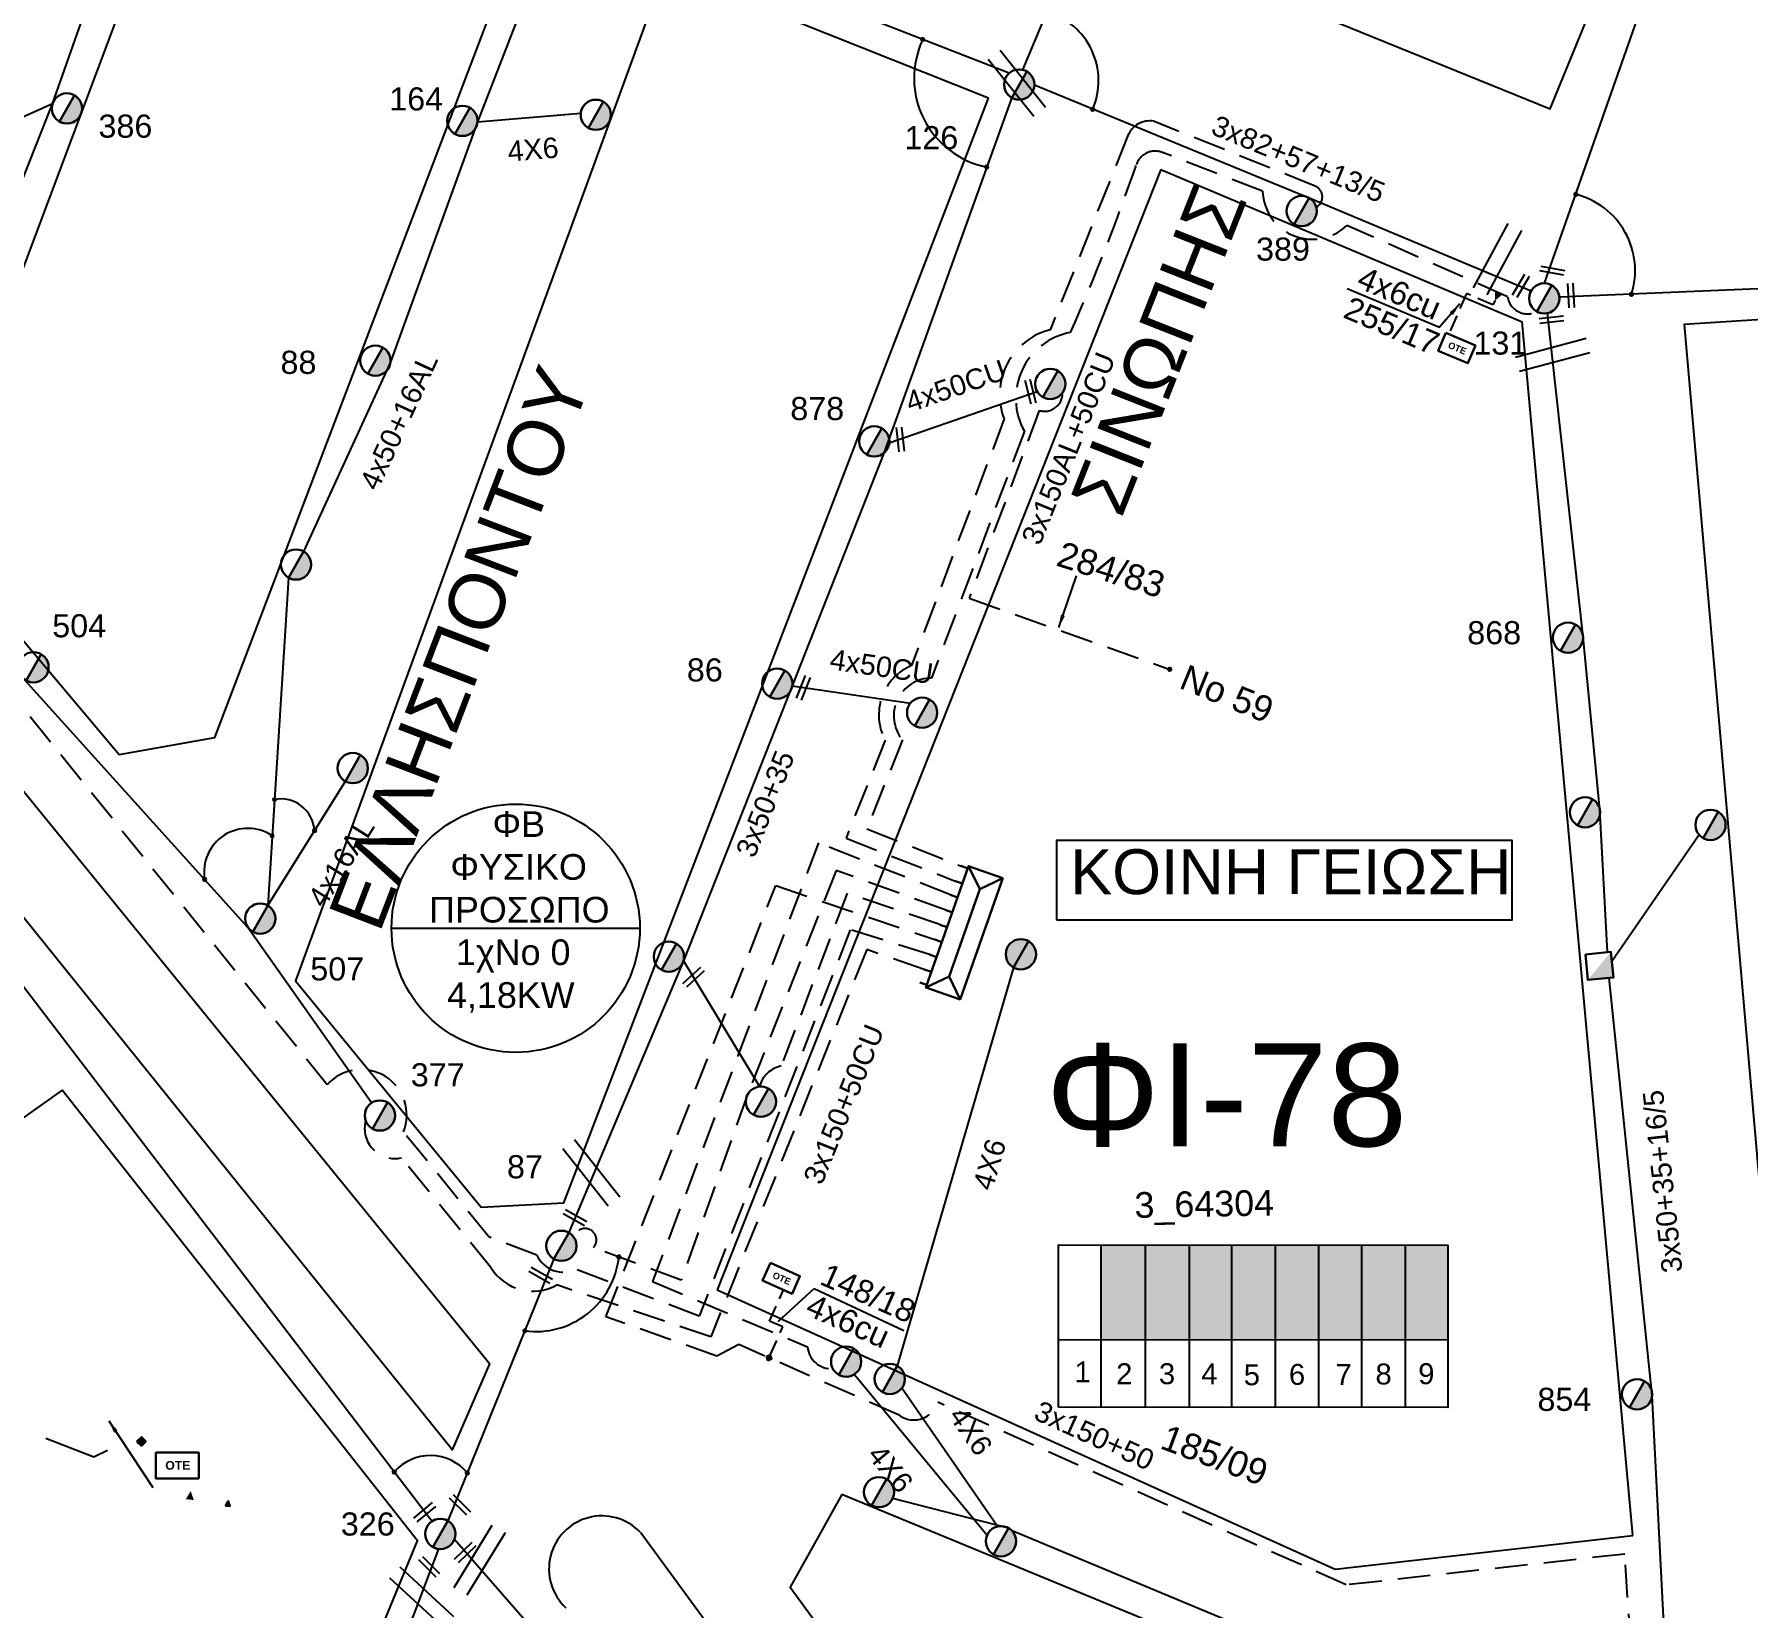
# Model space of a CAD drawing. Header units: millimetres. Extents: x 1421 to 7547, y 822 to 1863.
# Drawn here: x 7289 to 7422.4, y 1641.4 to 1764 of the extents above; entities that cross this region are included whole.
import ezdxf
from ezdxf.enums import TextEntityAlignment as Align

# ---------------------------------------------------------------- set-up
doc = ezdxf.new("R2010")
doc.units = ezdxf.units.MM
doc.linetypes.add('DASHED', pattern=[19.05, 12.7, -6.35])
doc.layers.get('0').update_dxf_attribs({"lineweight": 30})
for name, color, linetype, lineweight in [('3x50+35+16_5', 7, 'Continuous', 30), ('3x82+57+13_5', 7, 'Continuous', 30), ('3x82+57+16_5', 7, 'Continuous', 30), ('4x50+13_5', 7, 'Continuous', 30), ('4x50CU', 7, 'Continuous', 30), ('Pillar OTE', 7, 'Continuous', 30), ('TEXT_ΚΑΛΩΔΙΩΝ', 7, 'Continuous', 30), ('Άγνωστο εναέριο καλώδιο', 7, 'Continuous', 30), ('Γυμνά εναέρια ΧΤ (3Φ)   4x16AL', 7, 'Continuous', 30), ('Γυμνά εναέρια ΧΤ και ΦΟΠ (3Φ)   4x50+16AL', 7, 'Continuous', 30), ('Επιγραφές - Σχήματα', 7, 'Continuous', 30), ('Καλωδια Χ.Τ. 3x50+35', 7, 'Continuous', 30), ('Καλώδια ΧΤ   3x150+50CU', 7, 'DASHED', 30), ('Καλώδια ΧΤ   3x150AL+50CU', 7, 'DASHED', 30), ('Μηχανική τομή', 7, 'Continuous', 30), ('Στύλος Ξύλινος', 7, 'Continuous', 30), ('Στύλος Ξύλινος @ 1', 7, 'Continuous', 30), ('Στύλος ΦΜ', 7, 'Continuous', 30), ('Στύλος ΦΜ @ 1', 7, 'Continuous', 30), ('ΣΥΝ.ΚΑΛ4Χ6', 7, 'YPARXSK3X70+54', 30), ('Συνδέσεις', 7, 'Continuous', 30), ('Τομή', 7, 'Continuous', 30), ('Υποσταθμός πόλεως', 7, 'Continuous', 30), ('Υπόβαθρο ΔΕΗ', 7, 'Continuous', 30), ('Υπόγεια Καλώδια Δικτύου ΧΤ  4x6', 7, 'DASHED', 30)]:
    doc.layers.add(name, color=color, linetype=linetype, lineweight=lineweight)
doc.layers.add('Υπόγεια καλώδια Παροχών ΧΤ   4x50AL', color=7, linetype='DASHED')
doc.styles.add('arial', font='arial.ttf')
doc.styles.get("Standard").update_dxf_attribs({"font": 'arial.ttf'})
doc.linetypes.add('SYN_LINE', pattern='A,0.5,-0.0001,["/\\/\\/\\/",Standard,S=0.1,R=0,X=0,Y=-0.05],-0.25', length=0.7501)
doc.linetypes.add('YPARXSK3X70+54', pattern='A,2.5,[131,ltypeshp.shx,S=1,R=0,X=-9e-10,Y=0],-1e-11,[131,ltypeshp.shx,S=-1,R=180,X=2,Y=0],-4.1,[131,ltypeshp.shx,S=1,R=0,X=-0.1,Y=0],-1.9,2,0', length=10.5)
doc.dimstyles.new('ISO-25', dxfattribs={"dimtxt": 2.5, "dimasz": 2.5, "dimexe": 1.25, "dimexo": 0.625, "dimtad": 1, "dimtxsty": 'Standard', "dimcen": 2.5, "dimadec": 0, "dimazin": 0, "dimtfac": 1, "dimtmove": 0, "dimatfit": 3, "dimfxl": 1, "dimarcsym": 0})

# ---------------------------------------------------------------- blocks, each defined once
blk = doc.blocks.new('ΥΠΑΡΧΩΝ ΤΣΙΜΕΝΤΕΝΙΟΣ ΣΤΥΛΟΣ')
at = {"layer": 'Στύλος ΦΜ'}
blk.add_hatch(color=7, dxfattribs=at).paths.add_polyline_path([(-1.29, -2.28, 0.574793), (2.62, 0, 0.268822), (1.3, 2.27)])
at = {"layer": 'Στύλος ΦΜ', "color": 7}
blk.add_line((-1.29, -2.28), (1.3, 2.27), dxfattribs=at)
blk.add_circle((0, 0), 2.62, dxfattribs=at)
at = {"layer": 'Στύλος ΦΜ', "flags": 4}
for tag, p in [('ΑΡΙΘΜΟΣ', (-4.68, 8.05)), ('ΤΥΠΟΣ', (-4.91, 3.03))]:
    blk.add_attdef(tag, p, '', height=4, dxfattribs=at)
blk = doc.blocks.new('ΥΠΟΣΤΑΘΜΟΣ ΠΟΛΕΩΣ 9 ΑΝΑΧΩΡΗΣΕΩΝ')
at = {"layer": 'Υποσταθμός πόλεως', "ltscale": 40}
for p, q in [((-9.63, -2.82), (-9.63, -4)), ((-7.12, -2.82), (-7.12, -4)), ((-4.84, -2.82), (-4.84, -4)), ((-2.36, -2.82), (-2.36, -4)), ((0.09, -2.82), (0.09, -4)), ((2.55, -2.82), (2.55, -4)), ((5.02, -2.82), (5.02, -4)), ((7.48, -2.82), (7.48, -4)), ((9.61, -2.82), (9.61, -4))]:
    blk.add_line(p, q, dxfattribs=at)
blk.add_lwpolyline([(-10.02, 2.82), (10.02, 2.82), (10.02, -2.82), (-10.02, -2.82)], close=True, dxfattribs=at)
for points in [[(-7.21, 0), (-10.02, 2.82)], [(7.21, 0), (10.02, 2.82)], [(-10.02, -2.82), (-7.21, 0)], [(-7.21, 0), (7.21, 0)], [(10.02, -2.82), (7.21, 0)]]:
    blk.add_lwpolyline(points, dxfattribs=at)
at = {"layer": 'Υποσταθμός πόλεως', "linetype": 'SYN_LINE', "ltscale": 40, "flags": 1}
for tag, p in [('ΜΕΤΑΣΧΗΜΑΤΙΣΜΟΣ', (10.79, 1.71)), ('ΙΣΧΥΣ', (10.77, -1.08)), ('ΑΡΙΘΜΟΣ', (10.89, -3.8))]:
    blk.add_attdef(tag, p, '', height=1.8, dxfattribs=at)
blk = doc.blocks.new('ΜΗΧΑΝΙΚΗ ΤΟΜΗ')
at = {"layer": 'Μηχανική τομή', "lineweight": -3, "ltscale": 40}
for p, q in [((-3.78, 1.15), (3.8, 1.15)), ((3.8, -0.4), (-3.78, -0.4))]:
    blk.add_line(p, q, dxfattribs=at)
blk = doc.blocks.new('ΤΟΜΗ')
at = {"layer": 'Τομή', "lineweight": -3, "ltscale": 40}
for p, q in [((-11.37, 1.1), (11.37, 1.1)), ((11.37, -3.57), (-11.37, -3.57))]:
    blk.add_line(p, q, dxfattribs=at)
blk = doc.blocks.new('TETRAGWNOS STYLOS')
at = {"layer": 'Επιγραφές - Σχήματα', "ltscale": 20}
h = blk.add_hatch(color=256, dxfattribs=at)
h.dxf.hatch_style = 1
h.paths.add_polyline_path([(1780.49, 599.68), (1778.49, 597.68), (1780.49, 597.68)])
blk.add_lwpolyline([(1778.49, 599.68), (1780.49, 599.68), (1780.49, 597.68), (1778.49, 597.68)], close=True, dxfattribs=at)
blk = doc.blocks.new('_ΣΥΝΔΕΣΗ')
at = {"layer": 'Συνδέσεις', "linetype": 'SYN_LINE', "ltscale": 40}
blk.add_hatch(color=256, dxfattribs=at).paths.add_polyline_path([(0.5, -0.01, 1), (-0.5, -0.01, 1)])
at = {"layer": 'Συνδέσεις'}
blk.add_circle((0, -0.01), 0.5, dxfattribs=at)
blk = doc.blocks.new('ΥΠΑΡΧΩΝ ΞΥΛΙΝΟΣ ΣΤΥΛΟΣ')
at = {"layer": 'Στύλος Ξύλινος'}
h = blk.add_hatch(color=7, dxfattribs=at)
h.paths.add_polyline_path([(-2.62, 0, 0.270008), (-1.29, -2.28), (1.3, 2.27, 0.576266)])
h.paths.add_polyline_path([(-1.29, -2.28, 0.574793), (2.62, 0, 0.268822), (1.3, 2.27)])
at = {"layer": 'Στύλος Ξύλινος', "color": 7}
blk.add_line((-1.29, -2.28), (1.3, 2.27), dxfattribs=at)
blk.add_circle((0, 0), 2.62, dxfattribs=at)
at = {"layer": 'Στύλος Ξύλινος', "flags": 4}
for tag, p in [('ΑΡΙΘΜΟΣ', (-4.91, 8.6)), ('ΤΥΠΟΣ', (-4.85, 3.39))]:
    blk.add_attdef(tag, p, '', height=4, dxfattribs=at)
blk = doc.blocks.new('PILLAR ΟΤΕ')
at = {"layer": 'Pillar OTE', "ltscale": 40}
blk.add_lwpolyline([(-3.31, 2.02), (3.39, 2.02), (3.39, -1.99), (-3.31, -1.99)], close=True, dxfattribs=at)
at = {"layer": 'Pillar OTE', "insert": (-1.81, 0.71), "char_height": 1.3575, "width": 109.961, "attachment_point": 1}
blk.add_mtext('{\\fArial|b1|i0|c161|p34;OTE}', dxfattribs=at)
blk = doc.blocks.new('TSONTA XT1')
at = {"ltscale": 40}
h = blk.add_hatch(color=256, dxfattribs=at)
h.dxf.hatch_style = 1
h.paths.add_polyline_path([(595.96, 2487.66), (597.07, 2488.77), (595.96, 2489.87), (594.85, 2488.77)])
blk.add_lwpolyline([(594.85, 2488.77), (595.96, 2489.87), (597.07, 2488.77), (595.96, 2487.66)], close=True, dxfattribs=at)

msp = doc.modelspace()

# ---------------------------------------------------------------- hatches: boundary and pattern name
at = {"layer": 'Pillar OTE', "ltscale": 40}
h = msp.add_hatch(color=256, dxfattribs=at)
h.dxf.hatch_style = 1
h.paths.add_polyline_path([(7402.73, 1743.99), (7402.73, 1743.25), (7403.31, 1743.73)])
h = msp.add_hatch(color=256, dxfattribs=at)
h.dxf.hatch_style = 1
h.paths.add_polyline_path([(7301.39, 1649.83), (7301.14, 1650.53), (7300.76, 1649.89)])
h = msp.add_hatch(color=256, dxfattribs=at)
h.dxf.hatch_style = 1
h.paths.add_polyline_path([(7304.2, 1649.35), (7304.07, 1649.74), (7303.85, 1649.38)])
at = {"layer": 'Καλώδια ΧΤ   3x150+50CU', "linetype": 'DASHED', "lineweight": -3, "ltscale": 0.2}
h = msp.add_hatch(color=5, dxfattribs=at)
h.dxf.hatch_style = 1
h.paths.add_polyline_path([(7372.07, 1662.33), (7375.51, 1662.33), (7375.51, 1669.69), (7372.07, 1669.69)])
h = msp.add_hatch(color=133, dxfattribs=at)
h.dxf.hatch_style = 1
h.paths.add_polyline_path([(7375.51, 1662.33), (7378.95, 1662.33), (7378.95, 1669.69), (7375.51, 1669.69)])
h = msp.add_hatch(color=1, dxfattribs=at)
h.dxf.hatch_style = 1
h.paths.add_polyline_path([(7382.25, 1669.69), (7378.95, 1669.69), (7378.95, 1662.33), (7382.25, 1662.32)])
h = msp.add_hatch(color=2, dxfattribs=at)
h.dxf.hatch_style = 1
h.paths.add_polyline_path([(7385.64, 1662.32), (7385.64, 1669.69), (7382.25, 1669.69), (7382.25, 1662.32)])
h = msp.add_hatch(color=30, dxfattribs=at)
h.dxf.hatch_style = 1
h.paths.add_polyline_path([(7389.03, 1669.69), (7385.64, 1669.69), (7385.64, 1662.32), (7389.03, 1662.32)])
h = msp.add_hatch(color=27, dxfattribs=at)
h.dxf.hatch_style = 1
h.paths.add_polyline_path([(7392.37, 1669.69), (7389.03, 1669.69), (7389.03, 1662.32), (7392.37, 1662.31)])
h = msp.add_hatch(color=85, dxfattribs=at)
h.dxf.hatch_style = 1
h.paths.add_polyline_path([(7392.37, 1662.31), (7395.76, 1662.31), (7395.76, 1669.69), (7392.37, 1669.69)])
h = msp.add_hatch(color=62, dxfattribs=at)
h.dxf.hatch_style = 1
h.paths.add_polyline_path([(7395.69, 1662.31), (7399.08, 1662.31), (7399.08, 1669.69), (7395.69, 1669.69)])

# ---------------------------------------------------------------- linework, layer by layer
at = {"lineweight": -3, "ltscale": 0.2}
msp.add_line((7316.79, 1694.37), (7336.12, 1694.37), dxfattribs=at)
at = {"color": 5, "lineweight": -3, "ltscale": 0.2}
msp.add_lwpolyline([(7329.44, 1668.61), (7321.18, 1648.21)], dxfattribs=at)
at = {"color": 85, "lineweight": -3, "ltscale": 0.2}
msp.add_lwpolyline([(7364.85, 1647.64), (7355.83, 1649.95)], dxfattribs=at)
at = {"lineweight": -3, "ltscale": 0.2}
msp.add_circle((7326.46, 1694.37), 9.67, dxfattribs=at)
at = {"layer": '3x50+35+16_5', "color": 85, "lineweight": -3, "ltscale": 0.2}
for points in [[(7411.5, 1692.5), (7410.92, 1703.61), (7409.61, 1717.08), (7406.82, 1742.28)], [(7416.22, 1633.59), (7414.99, 1657.96), (7411.64, 1690.5)]]:
    msp.add_lwpolyline(points, dxfattribs=at)
at = {"layer": '3x82+57+13_5', "color": 2, "linetype": 'Continuous', "lineweight": -3, "ltscale": 0.2}
msp.add_lwpolyline([(7364.9, 1760.97), (7331.3, 1774.09)], dxfattribs=at)
at = {"layer": '3x82+57+13_5', "color": 30, "linetype": 'Continuous', "lineweight": -3, "ltscale": 0.2}
msp.add_lwpolyline([(7405.55, 1744), (7388.26, 1751.25), (7366.86, 1760.04)], dxfattribs=at)
at = {"layer": '3x82+57+16_5', "color": 1, "lineweight": -3, "ltscale": 0.2}
msp.add_lwpolyline([(7278.32, 1728.19), (7290.38, 1758.58), (7299.83, 1785.41)], dxfattribs=at)
at = {"layer": '4x50+13_5', "color": 2, "lineweight": -3, "ltscale": 0.2}
msp.add_lwpolyline([(7375.74, 1580.95), (7360.44, 1601.01), (7339.89, 1625.87), (7321.69, 1646.76)], dxfattribs=at)
at = {"layer": '4x50CU', "color": 2, "lineweight": -3, "ltscale": 0.2}
for points in [[(7355.56, 1732.17), (7367.08, 1736.18)], [(7347.99, 1713.25), (7357.2, 1711.9)]]:
    msp.add_lwpolyline(points, dxfattribs=at)
at = {"layer": 'Pillar OTE', "lineweight": -3, "ltscale": 40}
for points in [[(7368.75, 1657.05), (7368.75, 1669.7), (7399.08, 1669.69), (7399.08, 1657.03), (7368.75, 1657.06)], [(7372.07, 1657.05), (7372.07, 1669.69)], [(7375.51, 1657.05), (7375.51, 1669.69)], [(7378.95, 1657.05), (7378.95, 1669.69)], [(7382.25, 1657.04), (7382.25, 1669.69)], [(7385.64, 1657.04), (7385.64, 1669.69)], [(7389.03, 1657.04), (7389.03, 1669.69)], [(7392.37, 1657.03), (7392.37, 1669.69)], [(7395.76, 1657.03), (7395.76, 1669.69)], [(7368.75, 1662.34), (7399.08, 1662.31)]]:
    msp.add_lwpolyline(points, dxfattribs=at)
at = {"layer": 'Pillar OTE', "ltscale": 40}
msp.add_lwpolyline([(7303.85, 1649.38), (7304.07, 1649.74), (7304.2, 1649.35), (7303.85, 1649.38)], dxfattribs=at)
at = {"layer": 'Άγνωστο εναέριο καλώδιο', "color": 7, "lineweight": -3, "ltscale": 0.2}
msp.add_lwpolyline([(7290.38, 1758.58), (7283.45, 1755.48)], dxfattribs=at)
at = {"layer": 'Άγνωστο εναέριο καλώδιο', "color": 5, "lineweight": -3, "ltscale": 0.2}
msp.add_lwpolyline([(7319.93, 1648.17), (7288.03, 1689.92), (7277.6, 1726)], dxfattribs=at)
at = {"layer": 'Άγνωστο εναέριο καλώδιο', "color": 133, "linetype": 'SYN_LINE', "lineweight": -3, "ltscale": 15}
for points in [[(7305.6, 1694.43), (7287.99, 1713.96), (7278.19, 1726.08)], [(7315.24, 1680.76), (7305.6, 1694.43)]]:
    msp.add_lwpolyline(points, dxfattribs=at)
at = {"layer": 'Άγνωστο εναέριο καλώδιο', "color": 78, "lineweight": -3, "ltscale": 0.2}
msp.add_lwpolyline([(7411.84, 1691.81), (7418.64, 1701.66)], dxfattribs=at)
at = {"layer": 'Άγνωστο εναέριο καλώδιο', "color": 2, "lineweight": -3, "ltscale": 0.2}
msp.add_lwpolyline([(7339.52, 1691.84), (7345.45, 1682.03)], dxfattribs=at)
at = {"layer": 'Άγνωστο εναέριο καλώδιο', "color": 85, "lineweight": -3, "ltscale": 10}
msp.add_lwpolyline([(7414.9, 1632.57), (7402.17, 1632.3), (7386.43, 1638.54), (7365.12, 1647.42)], dxfattribs=at)
at = {"layer": 'Άγνωστο εναέριο καλώδιο', "color": 133, "lineweight": -3, "ltscale": 0.2}
msp.add_lwpolyline([(7301.21, 1599.71), (7310.93, 1620.75), (7320.48, 1646.02)], dxfattribs=at)
at = {"layer": 'Γυμνά εναέρια ΧΤ (3Φ)   4x16AL', "color": 133, "lineweight": -3, "ltscale": 0.2}
msp.add_lwpolyline([(7307.15, 1696.14), (7313.19, 1705.82)], dxfattribs=at)
at = {"layer": 'Γυμνά εναέρια ΧΤ και ΦΟΠ (3Φ)   4x50+16AL', "color": 30, "lineweight": -3, "ltscale": 0.2}
msp.add_lwpolyline([(7365.95, 1761.24), (7374.12, 1780.74), (7382.29, 1800.31), (7392, 1826.78), (7398.14, 1840.97)], dxfattribs=at)
at = {"layer": 'Γυμνά εναέρια ΧΤ και ΦΟΠ (3Φ)   4x50+16AL', "color": 27, "lineweight": -3, "ltscale": 0.2}
for points in [[(7406.61, 1744.61), (7421.18, 1786.17), (7437.43, 1825.55), (7443.5, 1840.55)], [(7499.71, 1750), (7484.41, 1748.06), (7465.65, 1746.64), (7436.23, 1744.71), (7407.76, 1743.52)]]:
    msp.add_lwpolyline(points, dxfattribs=at)
at = {"layer": 'Γυμνά εναέρια ΧΤ και ΦΟΠ (3Φ)   4x50+16AL', "color": 133, "lineweight": -3, "ltscale": 0.2}
for points in [[(7329.74, 1773.33), (7323.49, 1757.19), (7316.69, 1738.4), (7309.93, 1723.72)], [(7308.76, 1721.67), (7307.15, 1696.14)]]:
    msp.add_lwpolyline(points, dxfattribs=at)
at = {"layer": 'Επιγραφές - Σχήματα', "color": 190, "lineweight": -3}
msp.add_lwpolyline([(7368.58, 1695.02), (7404.09, 1695.02), (7404.09, 1701.19), (7368.58, 1701.19)], close=True, dxfattribs=at)
at = {"layer": 'Καλωδια Χ.Τ. 3x50+35', "color": 2, "lineweight": -3, "ltscale": 0.2}
msp.add_lwpolyline([(7365.1, 1759.07), (7355.14, 1731.38), (7347.99, 1713.25), (7339.52, 1691.84), (7330.6, 1670.66)], dxfattribs=at)
at = {"layer": 'Καλώδια ΧΤ   3x150+50CU', "color": 30, "lineweight": -3, "ltscale": 0.2}
msp.add_lwpolyline([(7388.82, 1750.53, 0.628503), (7388.73, 1752.18), (7376.15, 1757.23, 0.350769), (7374.14, 1756.11), (7368.1, 1740.99, 0.450781), (7364.51, 1734.05), (7357.29, 1714.83, 0.441144), (7355.24, 1709.02), (7352.19, 1701.39), (7360.7, 1698.04)], format="xyb", dxfattribs=at)
at = {"layer": 'Καλώδια ΧΤ   3x150+50CU', "color": 1, "lineweight": -3, "ltscale": 0.2}
msp.add_lwpolyline([(7358.69, 1692.32), (7352.52, 1694.25), (7340.75, 1664.15), (7331.17, 1667.79, -0.412818), (7328.1, 1668.9), (7324.37, 1670.33), (7317.72, 1678.5, 0.83783), (7311.77, 1682.18), (7277.76, 1724.3, -0.462568), (7277.16, 1726.15)], format="xyb", dxfattribs=at)
at = {"layer": 'Καλώδια ΧΤ   3x150+50CU', "color": 85, "lineweight": -3, "ltscale": 0.2}
msp.add_lwpolyline([(7360.33, 1696.97), (7350.04, 1701.01), (7337.11, 1666.84), (7349.2, 1661.76, 0.406482), (7351.16, 1660.05)], format="xyb", dxfattribs=at)
at = {"layer": 'Καλώδια ΧΤ   3x150+50CU', "color": 5, "lineweight": -3, "ltscale": 0.2}
msp.add_lwpolyline([(7359.91, 1695.8), (7351.42, 1698.87), (7344.52, 1681.42), (7339.36, 1666.96), (7332.52, 1669.5, 1.301554), (7331, 1670.28)], format="xyb", dxfattribs=at)
at = {"layer": 'Καλώδια ΧΤ   3x150+50CU', "color": 62, "lineweight": -3, "ltscale": 0.2}
msp.add_lwpolyline([(7465.53, 1637.52, 0.745609), (7462.53, 1634.97), (7448.01, 1633.78, -0.734519), (7443.2, 1633.25), (7433.08, 1632.64, -0.950597), (7428.52, 1632.4), (7425.95, 1632.28), (7425.59, 1630.57), (7418.21, 1630.16), (7417.96, 1633.33, 0.320902), (7415.49, 1634.68), (7413.57, 1634.63), (7412.85, 1645.62), (7391.14, 1643.21), (7359.33, 1657.45, -0.513667), (7356.33, 1656.43), (7343.83, 1661.94), (7342.13, 1661.03), (7333.49, 1664.1), (7346.72, 1697.69), (7359.1, 1693.48)], format="xyb", dxfattribs=at)
at = {"layer": 'Καλώδια ΧΤ   3x150+50CU', "color": 2, "lineweight": -3, "ltscale": 0.2}
msp.add_lwpolyline([(7359.51, 1694.65), (7352.29, 1697.09), (7347.14, 1683.64, 0.284026), (7345.45, 1682.03)], format="xyb", dxfattribs=at)
at = {"layer": 'Καλώδια ΧΤ   3x150+50CU', "color": 133, "lineweight": -3, "ltscale": 0.2}
msp.add_lwpolyline([(7358.28, 1691.16), (7353.81, 1692.71), (7341.65, 1662.53), (7329.66, 1666.58, -0.40046), (7324.53, 1667.93), (7317.57, 1676.49, -0.561317), (7314.77, 1679.38)], format="xyb", dxfattribs=at)
at = {"layer": 'Καλώδια ΧΤ   3x150AL+50CU', "color": 27, "lineweight": -3, "ltscale": 0.2}
msp.add_lwpolyline([(7406, 1742.4, -0.512297), (7403.72, 1743.55), (7391.2, 1749.12, -0.650897), (7384.64, 1751.79), (7376.83, 1754.8, 0.424973), (7374.81, 1753.86, -0.021376), (7369.68, 1740.78, 0.5122), (7366.08, 1733.08), (7358.85, 1713.86, 0.631166), (7356.58, 1709.05), (7353.82, 1702.1), (7361.16, 1699.21)], format="xyb", dxfattribs=at)
at = {"layer": 'Καλώδια ΧΤ   3x150AL+50CU', "color": 2, "lineweight": -3, "ltscale": 0.2}
msp.add_lwpolyline([(7369.06, 1736.08, -0.513275), (7367.24, 1734.7), (7361.78, 1720.08), (7377.41, 1714.53)], format="xyb", dxfattribs=at)
at = {"layer": 'ΣΥΝ.ΚΑΛ4Χ6', "color": 133, "lineweight": -3, "ltscale": 20}
msp.add_line((7323.49, 1757.19), (7331.53, 1757.86), dxfattribs=at)
at = {"layer": 'ΣΥΝ.ΚΑΛ4Χ6', "color": 85, "linetype": 'SYN_LINE', "lineweight": -3, "ltscale": 20}
msp.add_lwpolyline([(7365.23, 1691.31), (7356.18, 1660.28)], dxfattribs=at)
at = {"layer": 'ΣΥΝ.ΚΑΛ4Χ6', "color": 85, "linetype": 'SYN_LINE', "lineweight": -3, "ltscale": 15}
for points in [[(7352.84, 1659.61), (7363.18, 1647.08)], [(7356.54, 1658.56), (7363.95, 1647.87)]]:
    msp.add_lwpolyline(points, dxfattribs=at)
at = {"layer": 'Υπόβαθρο ΔΕΗ', "lineweight": -3, "ltscale": 0.2}
for points in [[(7411.13, 1840.69), (7382.27, 1768.27), (7407.04, 1758.19), (7440.89, 1840.77)], [(7327.38, 1773.26), (7301.98, 1782.88), (7280.54, 1725.73), (7295.58, 1707.91), (7303.03, 1709.22), (7327.38, 1773.26)], [(7363.29, 1759.02), (7338.1, 1769.07), (7309.32, 1690.28), (7323.76, 1672.64), (7330.21, 1672.98), (7363.29, 1759.02)], [(7246.36, 1756.31), (7324.45, 1660.44)], [(7376.71, 1753.48), (7342.14, 1666.21)], [(7376.71, 1753.48), (7404.86, 1741.61)], [(7244.52, 1749.35), (7321.53, 1653.74), (7324.45, 1660.44)], [(7391.23, 1744.21), (7398.43, 1741.18), (7398.43, 1741.18)], [(7462.98, 1651.42), (7454.39, 1743.76), (7417.48, 1741.39), (7425.65, 1647.99), (7462.98, 1651.42)], [(7413.47, 1647.06), (7404.86, 1741.61)], [(7257.97, 1658.23), (7291.86, 1600.65), (7299.57, 1599.98), (7318.8, 1646.65), (7291.12, 1681.75), (7257.97, 1658.23)], [(7342.14, 1666.21), (7390.28, 1644.45), (7413.47, 1647.06)], [(7420.54, 1562.59), (7414.63, 1630.31), (7401.48, 1629.78), (7351.86, 1650.26), (7347.85, 1643.04), (7407.41, 1561.51), (7420.54, 1562.59)], [(7351.59, 1626.27), (7336.17, 1647.31)]]:
    msp.add_lwpolyline(points, dxfattribs=at)
at = {"layer": 'Υπόβαθρο ΔΕΗ', "lineweight": -3}
for centre, radius, start, end in [((7366.23, 1760.38), 5.63, 336.9001, 73.2252), ((7364.55, 1760.58), 7.06, 154.7078, 258.584), ((7407.52, 1745.59), 6.14, 342.5446, 75.6492), ((7308.16, 1701.81), 2.63, 3.4642, 100.8143), ((7305.59, 1698.74), 3.41, 56.0484, 189.5746), ((7328.02, 1669.47), 6.52, 262.4928, 353.8298), ((7319.82, 1649.56), 3.73, 39.7185, 138.9834)]:
    msp.add_arc(centre, radius, start, end, dxfattribs=at)
at = {"layer": 'Υπόβαθρο ΔΕΗ', "lineweight": -3, "ltscale": 0.2}
msp.add_arc((7333.18, 1644.46), 4.13, 43.7626, 226.9667, dxfattribs=at)
at = {"layer": 'Υπόγεια Καλώδια Δικτύου ΧΤ  4x6', "color": 27, "linetype": 'DASHED', "lineweight": -2, "ltscale": 0.1}
msp.add_lwpolyline([(7402.75, 1743.27), (7402.57, 1742.92), (7400.51, 1743.81), (7399.15, 1740.65)], dxfattribs=at)
at = {"layer": 'Υπόγεια Καλώδια Δικτύου ΧΤ  4x6', "color": 62, "linetype": 'DASHED', "lineweight": -3, "ltscale": 0.1}
msp.add_lwpolyline([(7346.1, 1660.7), (7346.28, 1661.1), (7347.26, 1663.31), (7346.23, 1663.77), (7347.32, 1666.21)], dxfattribs=at)

# ---------------------------------------------------------------- block references
at = {"color": 10, "lineweight": -3, "ltscale": 0.2, "rotation": 5.435164949303608}
msp.add_blockref('TETRAGWNOS STYLOS', (5696.09, 926.89), dxfattribs=at)
at = {"layer": 'Pillar OTE', "xscale": 0.375, "yscale": 0.375, "zscale": 0.375}
for p, rotation in [((7399.75, 1739.56), 337), ((7347.13, 1667.1), 336)]:
    msp.add_blockref('PILLAR ΟΤΕ', p, dxfattribs=dict(at, rotation=rotation))
at = {"layer": 'Pillar OTE', "xscale": 0.5, "yscale": 0.5, "zscale": 0.5}
msp.add_blockref('PILLAR ΟΤΕ', (7300.07, 1652.51), dxfattribs=at)
at = {"layer": 'Μηχανική τομή', "lineweight": -3}
for p, xscale, yscale, zscale, rotation in [((7407.19, 1745.5), 0.2499999999999187, 0.2499999999999187, 0.2499999999999187, 349.5837810858937), ((7404.83, 1744.36), 0.2499999999999187, 0.2499999999999187, 0.2499999999999187, 59.1599449782589), ((7408.57, 1743.66), 0.2499999999999187, 0.2499999999999187, 0.2499999999999187, 272.6235111482504), ((7407.16, 1741.68), 0.2499999999999187, 0.2499999999999187, 0.2499999999999187, 6.061076027082213), ((7366.65, 1736.19), 0.2499999999999187, 0.2499999999999187, 0.2499999999999187, 104.1307244353076), ((7356.33, 1732.44), 0.2499999999999186, 0.2499999999999186, 0.2499999999999186, 275.938245391182), ((7348.78, 1713.13), 0.2499999999999186, 0.2499999999999186, 0.2499999999999186, 247.7627273702644), ((7340.26, 1690.62), 0.2499999999999186, 0.2499999999999186, 0.2499999999999186, 222.3587590680833), ((7331.13, 1671.9), 0.2499999999999186, 0.2499999999999186, 0.2499999999999186, 150.8286806374384), ((7328.44, 1667.41), 0.2499999999999186, 0.2499999999999186, 0.2499999999999186, 150.8286806374384), ((7322.05, 1649.38), 0.2499999999999186, 0.2499999999999186, 0.2499999999999186, 315.1800908512963), ((7319.43, 1648.8), 0.2499999999999186, 0.2499999999999186, 0.2499999999999186, 39.81715624892953), ((7322.46, 1645.81), 0.2499999999999187, 0.2499999999999187, 0.2499999999999187, 223.5920483472186), ((7319.66, 1644.57), 0.2499999999999186, 0.2499999999999186, 0.2499999999999186, 315.1800908512963)]:
    msp.add_blockref('ΜΗΧΑΝΙΚΗ ΤΟΜΗ', p, dxfattribs=dict(at, xscale=xscale, yscale=yscale, zscale=zscale, rotation=rotation))
at = {"layer": 'Στύλος Ξύλινος @ 1', "lineweight": -3, "ltscale": 40, "xscale": 0.4499999999998181, "yscale": 0.4499999999998181, "zscale": 0.4499999999998181}
msp.add_blockref('ΥΠΑΡΧΩΝ ΞΥΛΙΝΟΣ ΣΤΥΛΟΣ', (7365.81, 1692.34), dxfattribs=at)
at = {"layer": 'Στύλος ΦΜ @ 1', "lineweight": -3, "ltscale": 40}
ref = msp.add_blockref('ΥΠΑΡΧΩΝ ΤΣΙΜΕΝΤΕΝΙΟΣ ΣΤΥΛΟΣ', (7365.68, 1760.09), dxfattribs=dict(at, xscale=0.4499999999998181, yscale=0.4499999999998181, zscale=0.4499999999998181))
ref.add_attrib('ΤΥΠΟΣ', '126', (7356.74, 1755.05), dxfattribs={"layer": 'Στύλος ΦΜ', "height": 1.8, "flags": 4})
ref = msp.add_blockref('ΥΠΑΡΧΩΝ ΤΣΙΜΕΝΤΕΝΙΟΣ ΣΤΥΛΟΣ', (7291.5, 1758.23), dxfattribs=dict(at, xscale=0.4499999999998181, yscale=0.4499999999998181, zscale=0.4499999999998181))
ref.add_attrib('ΤΥΠΟΣ', '386', (7293.96, 1755.95), dxfattribs={"layer": 'Στύλος ΦΜ', "height": 1.8, "flags": 4})
ref = msp.add_blockref('ΥΠΑΡΧΩΝ ΤΣΙΜΕΝΤΕΝΙΟΣ ΣΤΥΛΟΣ', (7322.31, 1757.26), dxfattribs=dict(at, xscale=0.4499999999998181, yscale=0.4499999999998181, zscale=0.4499999999998181))
ref.add_attrib('ΤΥΠΟΣ', '164', (7316.61, 1758.07), dxfattribs={"layer": 'Στύλος ΦΜ', "height": 1.8, "flags": 4})
at = {"layer": 'Στύλος ΦΜ @ 1', "lineweight": -3, "ltscale": 40, "xscale": 0.4499999999998181, "yscale": 0.4499999999998181, "zscale": 0.4499999999998181}
for p in [(7332.7, 1757.73), (7368.1, 1736.77), (7309.35, 1722.7), (7358.12, 1711.16), (7313.77, 1706.84), (7409.76, 1703.4), (7419.53, 1702.42), (7338.39, 1692.15), (7345.56, 1680.86), (7352.2, 1660.61), (7355.6, 1659.26), (7354.76, 1650.44), (7364.26, 1646.62)]:
    msp.add_blockref('ΥΠΑΡΧΩΝ ΤΣΙΜΕΝΤΕΝΙΟΣ ΣΤΥΛΟΣ', p, dxfattribs=at)
at = {"layer": 'Στύλος ΦΜ @ 1', "lineweight": -3, "ltscale": 40}
ref = msp.add_blockref('ΥΠΑΡΧΩΝ ΤΣΙΜΕΝΤΕΝΙΟΣ ΣΤΥΛΟΣ', (7387.68, 1750.23), dxfattribs=dict(at, xscale=0.4499999999998181, yscale=0.4499999999998181, zscale=0.4499999999998181))
ref.add_attrib('ΤΥΠΟΣ', '389', (7384.13, 1746.37), dxfattribs={"layer": 'Στύλος ΦΜ', "height": 1.8, "flags": 4})
ref = msp.add_blockref('ΥΠΑΡΧΩΝ ΤΣΙΜΕΝΤΕΝΙΟΣ ΣΤΥΛΟΣ', (7406.58, 1743.43), dxfattribs=dict(at, xscale=0.4499999999998181, yscale=0.4499999999998181, zscale=0.4499999999998181))
ref.add_attrib('ΤΥΠΟΣ', '131', (7401.06, 1739.05), dxfattribs={"layer": 'Στύλος ΦΜ', "height": 1.8, "flags": 4})
ref = msp.add_blockref('ΥΠΑΡΧΩΝ ΤΣΙΜΕΝΤΕΝΙΟΣ ΣΤΥΛΟΣ', (7315.53, 1738.58), dxfattribs=dict(at, xscale=0.4499999999998181, yscale=0.4499999999998181, zscale=0.4499999999998181))
ref.add_attrib('ΤΥΠΟΣ', '88', (7308.14, 1737.55), dxfattribs={"layer": 'Στύλος ΦΜ', "height": 1.8, "flags": 4})
ref = msp.add_blockref('ΥΠΑΡΧΩΝ ΤΣΙΜΕΝΤΕΝΙΟΣ ΣΤΥΛΟΣ', (7354.39, 1732.29), dxfattribs=dict(at, xscale=0.4499999999998181, yscale=0.4499999999998181, zscale=0.4499999999998181))
ref.add_attrib('ΤΥΠΟΣ', '878', (7347.85, 1733.95), dxfattribs={"layer": 'Στύλος ΦΜ', "height": 1.8, "flags": 4})
ref = msp.add_blockref('ΥΠΑΡΧΩΝ ΤΣΙΜΕΝΤΕΝΙΟΣ ΣΤΥΛΟΣ', (7288.9, 1714.7), dxfattribs=dict(at, xscale=0.4499999999998181, yscale=0.4499999999998181, zscale=0.4499999999998181))
ref.add_attrib('ΤΥΠΟΣ', '504', (7290.36, 1717.03), dxfattribs={"layer": 'Στύλος ΦΜ', "height": 1.8, "flags": 4})
ref = msp.add_blockref('ΥΠΑΡΧΩΝ ΤΣΙΜΕΝΤΕΝΙΟΣ ΣΤΥΛΟΣ', (7408.43, 1717), dxfattribs=dict(at, xscale=0.4499999999998181, yscale=0.4499999999998181, zscale=0.4499999999998181))
ref.add_attrib('ΤΥΠΟΣ', '868', (7400.58, 1716.49), dxfattribs={"layer": 'Στύλος ΦΜ', "height": 1.8, "flags": 4})
ref = msp.add_blockref('ΥΠΑΡΧΩΝ ΤΣΙΜΕΝΤΕΝΙΟΣ ΣΤΥΛΟΣ', (7346.83, 1713.42), dxfattribs=dict(at, xscale=0.4499999999998181, yscale=0.4499999999998181, zscale=0.4499999999998181))
ref.add_attrib('ΤΥΠΟΣ', '86', (7339.79, 1713.59), dxfattribs={"layer": 'Στύλος ΦΜ', "height": 1.8, "flags": 4})
ref = msp.add_blockref('ΥΠΑΡΧΩΝ ΤΣΙΜΕΝΤΕΝΙΟΣ ΣΤΥΛΟΣ', (7306.56, 1695.12), dxfattribs=dict(at, xscale=0.4499999999998181, yscale=0.4499999999998181, zscale=0.4499999999998181))
ref.add_attrib('ΤΥΠΟΣ', '507', (7310.46, 1690.3), dxfattribs={"layer": 'Στύλος ΦΜ', "height": 1.8, "flags": 4})
ref = msp.add_blockref('ΥΠΑΡΧΩΝ ΤΣΙΜΕΝΤΕΝΙΟΣ ΣΤΥΛΟΣ', (7315.88, 1679.78), dxfattribs=dict(at, xscale=0.4499999999998181, yscale=0.4499999999998181, zscale=0.4499999999998181))
ref.add_attrib('ΤΥΠΟΣ', '377', (7318.29, 1682.05), dxfattribs={"layer": 'Στύλος ΦΜ', "height": 1.8, "flags": 4})
ref = msp.add_blockref('ΥΠΑΡΧΩΝ ΤΣΙΜΕΝΤΕΝΙΟΣ ΣΤΥΛΟΣ', (7330.02, 1669.63), dxfattribs=dict(at, xscale=0.4499999999998181, yscale=0.4499999999998181, zscale=0.4499999999998181))
ref.add_attrib('ΤΥΠΟΣ', '87', (7325.78, 1674.89), dxfattribs={"layer": 'Στύλος ΦΜ', "height": 1.8, "flags": 4})
ref = msp.add_blockref('ΥΠΑΡΧΩΝ ΤΣΙΜΕΝΤΕΝΙΟΣ ΣΤΥΛΟΣ', (7413.81, 1658.06), dxfattribs=dict(at, xscale=0.4499999999998181, yscale=0.4499999999998181, zscale=0.4499999999998181))
ref.add_attrib('ΤΥΠΟΣ', '854', (7406.05, 1656.77), dxfattribs={"layer": 'Στύλος ΦΜ', "height": 1.8, "flags": 4})
ref = msp.add_blockref('ΥΠΑΡΧΩΝ ΤΣΙΜΕΝΤΕΝΙΟΣ ΣΤΥΛΟΣ', (7320.59, 1647.19), dxfattribs=dict(at, xscale=0.4499999999998181, yscale=0.4499999999998181, zscale=0.4499999999998181))
ref.add_attrib('ΤΥΠΟΣ', '326', (7312.84, 1647.06), dxfattribs={"layer": 'Στύλος ΦΜ', "height": 1.8, "flags": 4})
at = {"layer": 'Συνδέσεις', "lineweight": -3, "xscale": 0.25, "yscale": 0.25, "zscale": 0.25}
for p in [(7358.17, 1763.6), (7371.4, 1758.17), (7363.15, 1753.67), (7409.04, 1751.54), (7413.37, 1743.75), (7377.41, 1714.54), (7307.67, 1704.4), (7310.79, 1701.98), (7307.49, 1701.57), (7302.23, 1698.17), (7334.5, 1668.77), (7327.17, 1663.01), (7317, 1652.01), (7322.69, 1651.94)]:
    msp.add_blockref('_ΣΥΝΔΕΣΗ', p, dxfattribs=at)
at = {"layer": 'Συνδέσεις', "xscale": 0.2, "yscale": 0.2, "zscale": 0.2, "rotation": 335.9989101384526}
msp.add_blockref('TSONTA XT1', (7034.84, 1254.67), dxfattribs=at)
at = {"layer": 'Συνδέσεις', "xscale": 0.3075184835441075, "yscale": 0.3075184835441075, "zscale": 0.3075184835441075}
msp.add_blockref('TSONTA XT1', (7114.03, 889.05), dxfattribs=at)
at = {"layer": 'Τομή', "lineweight": -3}
for p, xscale, yscale, zscale, rotation in [((7365.74, 1760.38), 0.249999999999887, 0.249999999999887, 0.249999999999887, 308.4713973511196), ((7403.21, 1746.34), 0.2499999999998871, 0.2499999999998871, 0.2499999999998871, 241.5796876866332), ((7407.32, 1738.73), 0.2499999999998871, 0.2499999999998871, 0.2499999999998871, 194.8762391605363), ((7332.59, 1675.51), 0.2499999999998871, 0.2499999999998871, 0.2499999999998871, 308.4713973511196), ((7323.91, 1644.98), 0.2499999999998872, 0.2499999999998872, 0.2499999999998872, 238.5067198666901), ((7318.93, 1642.03), 0.2499999999998872, 0.2499999999998872, 0.2499999999998872, 137.3648474252813)]:
    msp.add_blockref('ΤΟΜΗ', p, dxfattribs=dict(at, xscale=xscale, yscale=yscale, zscale=zscale, rotation=rotation))
at = {"layer": 'Υποσταθμός πόλεως', "lineweight": -3, "xscale": 0.4999999999999997, "yscale": 0.4999999999999997, "zscale": 0.4999999999999997, "rotation": 250.6192638571618}
msp.add_blockref('ΥΠΟΣΤΑΘΜΟΣ ΠΟΛΕΩΣ 9 ΑΝΑΧΩΡΗΣΕΩΝ', (7361.41, 1694.02), dxfattribs=at)

# ---------------------------------------------------------------- texts
at = {"lineweight": -3, "ltscale": 40, "char_height": 4, "width": 51.2353, "attachment_point": 1, "style": 'arial'}
for s, insert, rotation in [('{\\H1.083x;ΣΙΝΩΠΗΣ}', (7369.6, 1727.81), 68.449), ('{\\H1.083x;ΕΛΛΗΣΠΟΝΤΟΥ}', (7311.79, 1695.44), 69.0322)]:
    msp.add_mtext(s, dxfattribs=dict(at, insert=insert, rotation=rotation))
at = {"lineweight": -3, "ltscale": 30, "char_height": 1.63, "width": 11.2573, "attachment_point": 1}
for s, insert in [('1', (7369.99, 1660.62)), ('2', (7373.23, 1660.48)), ('3', (7376.56, 1660.48)), ('4', (7379.86, 1660.48)), ('5', (7383.17, 1660.4)), ('6', (7386.69, 1660.43)), ('7', (7390.32, 1660.43)), ('8', (7393.43, 1660.46)), ('9', (7396.76, 1660.48))]:
    msp.add_mtext(s, dxfattribs=dict(at, insert=insert))
at = {"layer": 'TEXT_ΚΑΛΩΔΙΩΝ', "lineweight": -3, "ltscale": 0.2}
for s, rotation, p in [('3x82+57+13/5', 337.6723, (7387.43, 1754.3)), ('4Χ6', 4.7667, (7327.81, 1755.04)), ('3x150AL+50CU', 68.0425, (7369.51, 1731.75)), ('4x50+16AL', 65.2608, (7317.35, 1733.85)), ('4x50CU', 19.2022, (7360.73, 1736.62)), ('4x50CU', 351.6741, (7354.96, 1714.76)), ('3x50+35', 68.4106, (7345.89, 1704.06)), ('4x16AL', 58.008, (7312.86, 1699.5)), ('3x150+50CU', 68.0425, (7352.01, 1680.66)), ('4Χ6', 73.752, (7363.36, 1675.97)), ('4Χ6', 304.7358, (7361.91, 1655.21)), ('4Χ6', 309.5414, (7355.66, 1652.27))]:
    msp.add_text(s, height=1.6, rotation=rotation, dxfattribs=at).set_placement(p, align=Align.MIDDLE_CENTER)
at = {"layer": 'TEXT_ΚΑΛΩΔΙΩΝ', "lineweight": -3, "ltscale": 0.2, "style": 'arial'}
for s, rotation, p in [('3x50+35+16/5 ', 96.1356, (7417.35, 1667.62)), ('3x150+50', 335.5986, (7366.71, 1656.17))]:
    msp.add_text(s, height=1.6, rotation=rotation, dxfattribs=at).set_placement(p)
at = {"layer": 'Επιγραφές - Σχήματα', "color": 190, "lineweight": -3, "insert": (7369.66, 1700.52), "char_height": 3.5, "width": 35.1311, "attachment_point": 1}
msp.add_mtext('KOINH ΓΕΙΩΣΗ', dxfattribs=at)
at = {"layer": 'Υπόβαθρο ΔΕΗ', "lineweight": -3, "char_height": 2, "attachment_point": 1}
for s, insert, rotation in [('284/83', (7369.07, 1724.55), 342.4212), ('Νο 59', (7378.79, 1714.97), 337.851), ('3_64304', (7374.64, 1673.8), 1.0276), ('185/09', (7377.25, 1655.76), 339.5288)]:
    msp.add_mtext_dynamic_manual_height_columns(s, width=17.2548, gutter_width=12.5, heights=[0], dxfattribs=dict(at, insert=insert, rotation=rotation))
at = {"layer": 'Υπόβαθρο ΔΕΗ', "lineweight": -3, "attachment_point": 1}
for s, width, heights, insert, char_height in [('{\\W8.64836; }ΦΒ \\P{\\W4.42067; }ΦΥΣΙΚΟ \\P{\\W2.28183; }ΠΡΟΣΩΠΟ', 17.2548, [9.11], (7317.94, 1703.48), 2), ('{\\W5.64925; }1χΝο 0\\P{\\W4.75548; }4,18KW', 17.2548, [0], (7317.42, 1693.5), 2), ('ΦI-78', 30.8332, [0], (7367.73, 1685.39), 8)]:
    msp.add_mtext_dynamic_manual_height_columns(s, width=width, gutter_width=12.5, heights=heights, dxfattribs=dict(at, insert=insert, char_height=char_height))
at = {"layer": 'Υπόγεια καλώδια Παροχών ΧΤ   4x50AL', "color": 7, "ltscale": 0.2, "char_height": 1.8, "attachment_point": 1}
for s, insert, rotation in [('4x6cu', (7392.56, 1745.99), 337), ('255/17', (7391.52, 1743.64), 337), ('148/18', (7350.77, 1668.33), 336), ('4x6cu', (7349.65, 1665.97), 336)]:
    msp.add_mtext_dynamic_manual_height_columns(s, width=1.8, gutter_width=12.5, heights=[0.118], dxfattribs=dict(at, insert=insert, rotation=rotation))

# ---------------------------------------------------------------- leaders
at = {"layer": 'Επιγραφές - Σχήματα', "lineweight": -3, "ltscale": 40}
msp.add_leader([(7368.76, 1717.8), (7370.14, 1721.81)], dimstyle='ISO-25', override={"dimasz": 1, "dimtad": 0}, dxfattribs=at)
at = {"layer": 'Επιγραφές - Σχήματα', "ltscale": 40}
msp.add_leader([(7294.76, 1656), (7298.19, 1650.8)], dimstyle='ISO-25', override={"dimasz": 1, "dimtad": 0}, dxfattribs=at)
at = {"layer": 'Επιγραφές - Σχήματα'}
msp.add_leader([(7294.66, 1653.68), (7293.61, 1653.16), (7289.87, 1654.63)], dimstyle='ISO-25', override={"dimasz": 0.1, "dimgap": 0.625, "dimtad": 0}, dxfattribs=at)
at = {"layer": 'Υπόβαθρο ΔΕΗ', "lineweight": -3, "ltscale": 0.2}
for points, override in [([(7400, 1743), (7398.43, 1741.18)], {"dimasz": 1, "dimtad": 0}), ([(7346.91, 1663.74), (7349.7, 1666.31), (7356.7, 1663.03)], {"dimasz": 0.5, "dimgap": 0.625, "dimtad": 0})]:
    msp.add_leader(points, dimstyle='ISO-25', override=override, dxfattribs=at)

doc.saveas('drawing.dxf')
